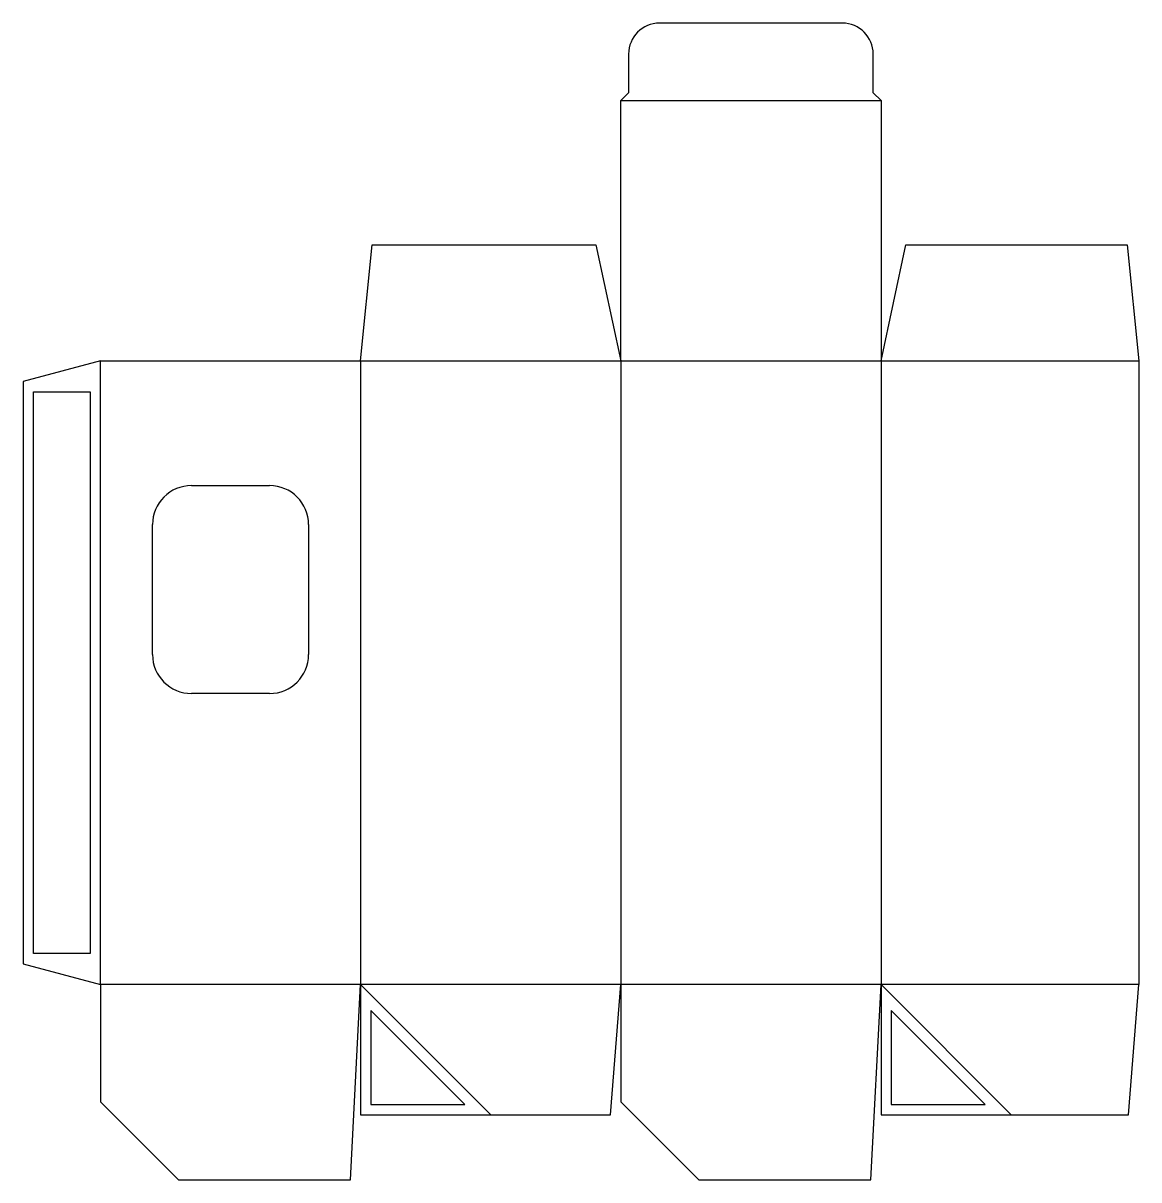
# Model space of a CAD drawing. Header units: millimetres. Extents: x 0 to 216, y 0 to 224.
import ezdxf

# ---------------------------------------------------------------- set-up
doc = ezdxf.new("R2010")
doc.units = ezdxf.units.MM
for name, color, linetype in [('CREASE', 5, 'CONTINUOUS'), ('CUT', 1, 'CONTINUOUS'), ('GLUE', 2, 'CONTINUOUS'), ('PERF', 3, 'CONTINUOUS')]:
    doc.layers.add(name, color=color, linetype=linetype)

msp = doc.modelspace()

# ---------------------------------------------------------------- linework, layer by layer
at = {"layer": 'CREASE'}
for p, q in [((115.9, 209.188), (166.35, 209.188)), ((15, 37.837), (15, 158.738)), ((65.45, 158.738), (65.45, 37.837)), ((65.45, 158.738), (115.9, 158.738)), ((115.9, 158.738), (115.9, 37.837)), ((115.9, 158.738), (166.35, 158.738)), ((166.35, 158.738), (166.35, 37.837)), ((166.35, 158.738), (216.35, 158.738)), ((65.45, 37.837), (15, 37.837)), ((115.9, 37.837), (65.45, 37.837)), ((65.45, 37.837), (90.675, 12.613)), ((166.35, 37.837), (115.9, 37.837)), ((216.35, 37.837), (166.35, 37.837)), ((166.35, 37.837), (191.575, 12.613))]:
    msp.add_line(p, q, dxfattribs=at)
at = {"layer": 'CUT'}
for p, q in [((158.85, 224.188), (123.4, 224.188)), ((117.4, 218.188), (117.4, 210.688)), ((164.85, 210.688), (164.85, 218.188)), ((117.4, 210.688), (115.9, 209.188)), ((115.9, 158.738), (115.9, 209.188)), ((166.35, 209.188), (164.85, 210.688)), ((166.35, 209.188), (166.35, 158.738)), ((65.45, 158.738), (67.7, 181.238)), ((67.7, 181.238), (111.075, 181.238)), ((111.075, 181.238), (115.9, 158.738)), ((166.35, 158.738), (171.175, 181.238)), ((171.175, 181.238), (214.1, 181.238)), ((214.1, 181.238), (216.35, 158.738)), ((15, 158.738), (0, 154.718)), ((15, 158.738), (65.45, 158.738)), ((216.35, 158.738), (216.35, 37.837)), ((0, 154.718), (0, 41.857)), ((0, 41.857), (15, 37.837)), ((15, 37.837), (15, 15.135)), ((63.45, 0), (65.45, 37.837)), ((65.45, 37.837), (65.45, 12.613)), ((113.9, 12.613), (115.9, 37.837)), ((115.9, 37.837), (115.9, 15.135)), ((164.35, 0), (166.35, 37.837)), ((166.35, 37.837), (166.35, 12.613)), ((214.35, 12.613), (216.35, 37.837)), ((15, 15.135), (30.135, 0)), ((115.9, 15.135), (131.035, 0)), ((65.45, 12.613), (113.9, 12.613)), ((166.35, 12.613), (214.35, 12.613)), ((30.135, 0), (63.45, 0)), ((131.035, 0), (164.35, 0))]:
    msp.add_line(p, q, dxfattribs=at)
for centre, start, end in [((123.4, 218.188), 90, 180), ((158.85, 218.188), 0, 90)]:
    msp.add_arc(centre, 6, start, end, dxfattribs=at)
at = {"layer": 'GLUE'}
for p, q in [((2, 152.718), (13, 152.718)), ((2, 43.857), (2, 152.718)), ((13, 152.718), (13, 43.857)), ((13, 43.857), (2, 43.857)), ((67.45, 32.837), (67.45, 14.613)), ((85.675, 14.613), (67.45, 32.837)), ((168.35, 32.837), (168.35, 14.613)), ((186.575, 14.613), (168.35, 32.837)), ((67.45, 14.613), (85.675, 14.613)), ((168.35, 14.613), (186.575, 14.613))]:
    msp.add_line(p, q, dxfattribs=at)
at = {"layer": 'PERF'}
for p, q in [((32.658, 134.558), (47.793, 134.558)), ((25.09, 101.825), (25.09, 126.99)), ((55.36, 126.99), (55.36, 101.825)), ((47.793, 94.258), (32.658, 94.258))]:
    msp.add_line(p, q, dxfattribs=at)
for centre, radius, start, end in [((32.658, 126.99), 7.568, 90, 180), ((47.793, 126.99), 7.567, 0, 90), ((32.658, 101.825), 7.568, 180, 270), ((47.793, 101.825), 7.568, 270, 0)]:
    msp.add_arc(centre, radius, start, end, dxfattribs=at)

doc.saveas('drawing.dxf')
